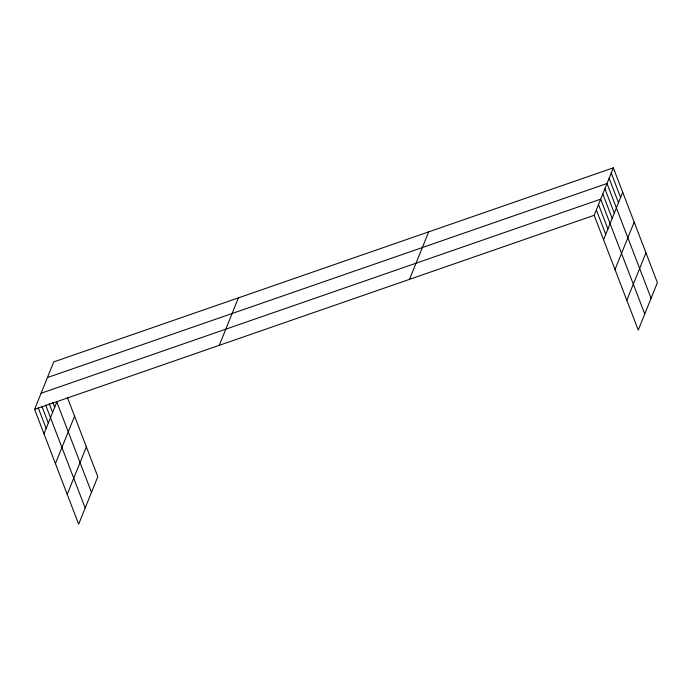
<?xml version="1.0" encoding="UTF-8"?>
<svg xmlns="http://www.w3.org/2000/svg" width="692" height="692" viewBox="0 0 692 692"><rect width="100%" height="100%" fill="white"/><g stroke="black" fill="none" stroke-linecap="round" stroke-linejoin="round"><path stroke-width="1.04" d="M67.323 397.286L97.814 476.702L78.663 524.164L34.6 409.37L53.742 361.907L613.337 167.836L657.4 282.63L638.258 330.093L594.186 215.298L613.337 167.836M43.985 433.815L56.813 402.017L91.491 492.367M55.429 463.631L74.572 416.169M67.219 494.347L86.37 446.885M219.26 345.325L238.411 297.863M409.526 279.343L428.668 231.881M603.571 239.752L622.722 192.281M615.015 269.56L634.166 222.097M626.814 300.285L645.956 252.814M47.428 377.564L607.014 183.501L651.086 298.295M41.113 393.229L600.699 199.166L644.762 313.96M34.6 409.37L594.186 215.298M611.226 173.052L620.612 197.505M609.124 178.276L618.51 202.721M604.912 188.717L614.297 213.171M602.801 193.942L612.186 218.387M598.528 204.547L607.913 228.991M596.357 209.918L605.742 234.372M52.826 402.346L54.703 407.233M49.218 403.661L52.601 412.458M45.611 404.967L85.177 508.023M41.944 406.438L48.328 423.063M38.268 407.899L46.156 428.443"/></g></svg>
